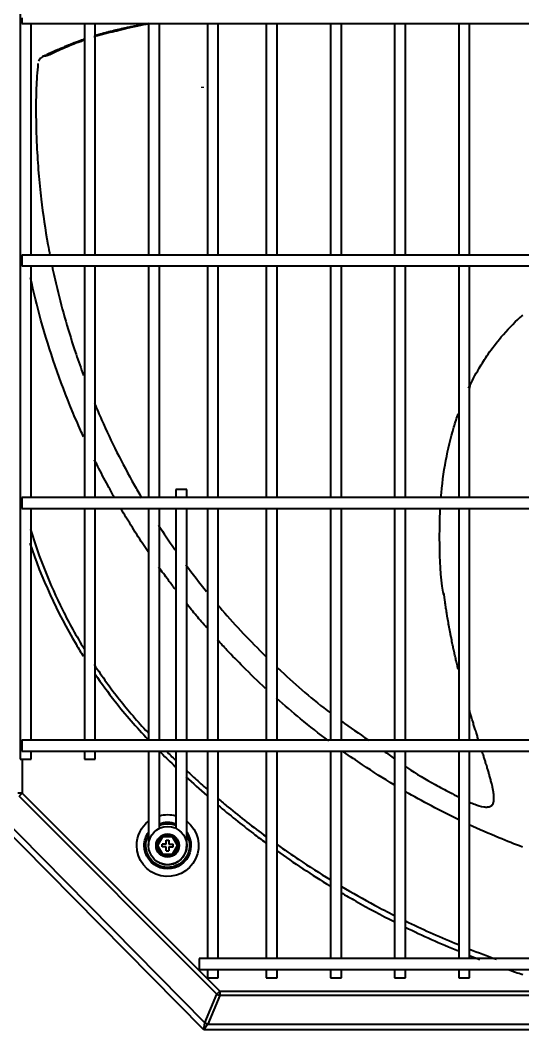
# Model space of a CAD drawing. Extents: x 58467 to 79089, y -33726 to -17391.
# Drawn here: x 72277.99 to 72296.4, y -20137.55 to -20100.6 of the extents above; entities that cross this region are included whole.
import ezdxf
from ezdxf.enums import TextEntityAlignment as Align

# ---------------------------------------------------------------- set-up
doc = ezdxf.new("R2010")
doc.units = 0
doc.header["$LTSCALE"] = 100
doc.linetypes.add('DASHDOT2', pattern=[0.5, 0.25, -0.125, 0, -0.125])
doc.layers.add('+ENTE-ST-DOSEME USTU KONDDRENAJ', color=110, linetype='DOSEMEUSTUKONDENSDRENAJ_LINE', lineweight=40)
doc.layers.add('BA_axis', color=5, linetype='DASHDOT2')
doc.styles.add('text1', font='arial.ttf', dxfattribs={"height": 20})
doc.linetypes.add('DOSEMEUSTUKONDENSDRENAJ_LINE', pattern='A,300,-40,["CD",Standard,S=15,R=0,X=-35,Y=-7.5],0', length=340)

# ---------------------------------------------------------------- blocks, each defined once
blk = doc.blocks.new('*U176')
blk.add_line((0, 0), (0, -696))
at = {"linetype": 'Continuous', "style": 'text1'}
blk.add_attdef('1', text='', height=40, dxfattribs=at).set_placement((0, 38), align=Align.MIDDLE)
blk = doc.blocks.new('AXIS')
at = {"layer": 'BA_axis', "xscale": -1, "rotation": 270}
blk.add_blockref('*U176', (4176.09, -32551.267), dxfattribs=at)
blk = doc.blocks.new('1 VE ZEMİN SAĞ')
at = {"color": 3}
for p, q in [((54065.797, -32783.34, -3.539), (54065.797, -32828.733, -3.539)), ((54065.854, -32801.597, -3.539), (54065.854, -32801.797, -3.539)), ((54065.854, -32801.797, -3.539), (54184.216, -32801.797, -3.539)), ((54066.197, -32810.276, -3.539), (54066.197, -32801.797, -3.539)), ((54068.146, -32801.797, -3.539), (54068.146, -32810.276, -3.539)), ((54068.546, -32810.276, -3.539), (54068.546, -32801.797, -3.539)), ((54070.496, -32801.797, -3.539), (54070.496, -32810.276, -3.539)), ((54070.896, -32810.276, -3.539), (54070.896, -32801.797, -3.539)), ((54072.653, -32801.798, -3.539), (54072.653, -32810.275, -3.539)), ((54073.053, -32810.275, -3.539), (54073.053, -32801.798, -3.539)), ((54074.809, -32801.798, -3.539), (54074.809, -32810.275, -3.539)), ((54075.209, -32810.275, -3.539), (54075.209, -32801.798, -3.539)), ((54077.159, -32801.798, -3.539), (54077.159, -32810.275, -3.539)), ((54077.559, -32810.275, -3.539), (54077.559, -32801.798, -3.539)), ((54079.508, -32801.798, -3.539), (54079.508, -32810.275, -3.539)), ((54079.908, -32810.275, -3.539), (54079.908, -32801.798, -3.539)), ((54081.858, -32801.798, -3.539), (54081.858, -32810.275, -3.539)), ((54082.258, -32810.275, -3.539), (54082.258, -32801.798, -3.539)), ((54184.216, -32810.276, -3.539), (54065.854, -32810.276, -3.539)), ((54065.854, -32810.276, -3.539), (54065.854, -32810.476, -3.539)), ((54065.854, -32810.476, -3.539), (54065.854, -32810.676, -3.539)), ((54065.854, -32810.676, -3.539), (54184.216, -32810.676, -3.539)), ((54066.197, -32819.154, -3.539), (54066.197, -32810.675, -3.539)), ((54068.146, -32810.675, -3.539), (54068.146, -32819.154, -3.539)), ((54068.546, -32819.154, -3.539), (54068.546, -32810.675, -3.539)), ((54070.496, -32810.676, -3.539), (54070.496, -32819.154, -3.539)), ((54070.896, -32819.154, -3.539), (54070.896, -32810.676, -3.539)), ((54072.653, -32810.675, -3.539), (54072.653, -32819.154, -3.539)), ((54073.053, -32819.154, -3.539), (54073.053, -32810.675, -3.539)), ((54074.809, -32810.675, -3.539), (54074.809, -32819.154, -3.539)), ((54075.209, -32819.154, -3.539), (54075.209, -32810.675, -3.539)), ((54077.159, -32810.675, -3.539), (54077.159, -32819.154, -3.539)), ((54077.559, -32819.154, -3.539), (54077.559, -32810.675, -3.539)), ((54079.508, -32810.675, -3.539), (54079.508, -32819.154, -3.539)), ((54079.908, -32819.154, -3.539), (54079.908, -32810.675, -3.539)), ((54081.858, -32810.675, -3.539), (54081.858, -32819.154, -3.539)), ((54082.258, -32819.154, -3.539), (54082.258, -32810.675, -3.539)), ((54071.496, -32818.855, -3.539), (54071.496, -32819.154, -3.539)), ((54071.896, -32818.855, -3.539), (54071.496, -32818.855, -3.539)), ((54071.896, -32819.154, -3.539), (54071.896, -32818.855, -3.539)), ((54184.216, -32819.154, -3.539), (54065.854, -32819.154, -3.539)), ((54065.854, -32819.154, -3.539), (54065.854, -32819.354, -3.539)), ((54065.854, -32819.354, -3.539), (54065.854, -32819.554, -3.539)), ((54065.854, -32819.554, -3.539), (54184.216, -32819.554, -3.539)), ((54066.197, -32828.033, -3.539), (54066.197, -32819.554, -3.539)), ((54068.146, -32819.554, -3.539), (54068.146, -32828.033, -3.539)), ((54068.546, -32828.033, -3.539), (54068.546, -32819.554, -3.539)), ((54070.496, -32819.554, -3.539), (54070.496, -32828.033, -3.539)), ((54070.896, -32828.033, -3.539), (54070.896, -32819.554, -3.539)), ((54071.496, -32819.555, -3.539), (54071.496, -32828.033, -3.539)), ((54071.895, -32828.033, -3.539), (54071.896, -32819.555, -3.539)), ((54072.653, -32819.554, -3.539), (54072.653, -32828.033, -3.539)), ((54073.053, -32828.033, -3.539), (54073.053, -32819.554, -3.539)), ((54074.809, -32819.554, -3.539), (54074.809, -32828.033, -3.539)), ((54075.209, -32828.033, -3.539), (54075.209, -32819.554, -3.539)), ((54077.159, -32819.554, -3.539), (54077.159, -32828.033, -3.539)), ((54077.559, -32828.033, -3.539), (54077.559, -32819.554, -3.539)), ((54079.508, -32819.554, -3.539), (54079.508, -32828.033, -3.539)), ((54079.908, -32828.033, -3.539), (54079.908, -32819.554, -3.539)), ((54081.858, -32819.554, -3.539), (54081.858, -32828.033, -3.539)), ((54082.258, -32828.033, -3.539), (54082.258, -32819.554, -3.539)), ((54184.216, -32828.033, -3.539), (54065.854, -32828.033, -3.539)), ((54065.854, -32828.033, -3.539), (54065.854, -32828.233, -3.539)), ((54065.854, -32828.233, -3.539), (54065.854, -32828.433, -3.539)), ((54065.854, -32828.433, -3.539), (54184.216, -32828.433, -3.539)), ((54066.197, -32828.733, -3.539), (54066.197, -32828.433, -3.539)), ((54068.146, -32828.433, -3.539), (54068.146, -32828.733, -3.539)), ((54068.546, -32828.733, -3.539), (54068.546, -32828.433, -3.539)), ((54070.496, -32828.433, -3.539), (54070.496, -32829.567, -3.539)), ((54070.896, -32829.567, -3.539), (54070.896, -32828.433, -3.539)), ((54071.496, -32828.433, -3.539), (54071.496, -32829.567, -3.539)), ((54071.895, -32829.567, -3.539), (54071.895, -32828.433, -3.539)), ((54072.653, -32828.433, -3.539), (54072.653, -32836.032, -3.539)), ((54073.053, -32836.032, -3.539), (54073.053, -32828.433, -3.539)), ((54074.809, -32828.433, -3.539), (54074.809, -32836.032, -3.539)), ((54075.209, -32836.032, -3.539), (54075.209, -32828.433, -3.539)), ((54077.159, -32828.433, -3.539), (54077.159, -32836.032, -3.539)), ((54077.559, -32836.032, -3.539), (54077.559, -32828.433, -3.539)), ((54079.508, -32828.433, -3.539), (54079.508, -32836.032, -3.539)), ((54079.908, -32836.032, -3.539), (54079.908, -32828.433, -3.539)), ((54081.858, -32828.433, -3.539), (54081.858, -32836.032, -3.539)), ((54082.258, -32836.032, -3.539), (54082.258, -32828.433, -3.539)), ((54065.797, -32828.733, -3.539), (54066.197, -32828.733, -3.539)), ((54065.866, -32828.733, -3.539), (54065.866, -32829.978, -3.539)), ((54068.146, -32828.733, -3.539), (54068.546, -32828.733, -3.539)), ((54070.496, -32829.567, -3.539), (54070.496, -32829.85, -3.539)), ((54070.896, -32829.85, -3.539), (54070.896, -32829.567, -3.539)), ((54071.496, -32829.567, -3.539), (54071.496, -32829.85, -3.539)), ((54071.895, -32829.85, -3.539), (54071.895, -32829.567, -3.539)), ((54065.866, -32829.978, -3.539), (54065.711, -32829.978, -3.539)), ((54065.866, -32829.978, -3.539), (54065.756, -32830.088, -3.539)), ((54065.866, -32829.978, -3.539), (54073.109, -32837.221, -3.539)), ((54070.496, -32829.85, -3.539), (54070.496, -32830.216, -3.539)), ((54070.496, -32829.891, -3.539), (54070.496, -32831.875, -3.539)), ((54070.496, -32829.891, -3.539), (54070.496, -32831.889, -3.539)), ((54070.896, -32830.216, -3.539), (54070.896, -32829.85, -3.539)), ((54070.896, -32831.259, -3.539), (54070.896, -32829.891, -3.539)), ((54071.496, -32829.85, -3.539), (54071.496, -32830.216, -3.539)), ((54071.895, -32830.216, -3.539), (54071.895, -32829.85, -3.539)), ((54071.895, -32829.85, -3.539), (54071.895, -32829.85, -3.539)), ((54072.999, -32837.331, -3.539), (54065.756, -32830.088, -3.539)), ((54071.496, -32830.216, -3.539), (54071.496, -32830.499, -3.539)), ((54071.895, -32830.216, -3.539), (54071.895, -32830.216, -3.539)), ((54071.895, -32830.499, -3.539), (54071.895, -32830.216, -3.539)), ((54072.523, -32838.636, -3.539), (54064.542, -32830.565, -3.539)), ((54064.799, -32830.522, -3.539), (54072.565, -32838.378, -3.539)), ((54071.496, -32830.499, -3.539), (54071.496, -32831.259, -3.539)), ((54071.895, -32831.875, -3.539), (54071.895, -32830.499, -3.539)), ((54070.771, -32831.892, -3.539), (54070.983, -32831.523, -3.539)), ((54070.983, -32831.523, -3.539), (54071.408, -32831.523, -3.539)), ((54070.983, -32831.523, -3.539), (54071.012, -32831.573, -3.539)), ((54071.379, -32831.573, -3.539), (54071.408, -32831.523, -3.539)), ((54071.408, -32831.523, -3.539), (54071.621, -32831.892, -3.539)), ((54070.983, -32832.26, -3.539), (54070.771, -32831.892, -3.539)), ((54070.771, -32831.892, -3.539), (54070.829, -32831.892, -3.539)), ((54071.012, -32831.573, -3.539), (54070.829, -32831.892, -3.539)), ((54070.829, -32831.892, -3.539), (54071.012, -32832.21, -3.539)), ((54071.146, -32831.842, -3.539), (54070.996, -32831.842, -3.539)), ((54070.996, -32831.941, -3.539), (54070.996, -32831.842, -3.539)), ((54071.379, -32831.573, -3.539), (54071.012, -32831.573, -3.539)), ((54071.146, -32831.692, -3.539), (54071.246, -32831.692, -3.539)), ((54071.146, -32831.842, -3.539), (54071.146, -32831.692, -3.539)), ((54071.246, -32831.692, -3.539), (54071.246, -32831.842, -3.539)), ((54071.246, -32831.842, -3.539), (54071.396, -32831.842, -3.539)), ((54071.563, -32831.892, -3.539), (54071.379, -32831.573, -3.539)), ((54071.379, -32832.21, -3.539), (54071.563, -32831.892, -3.539)), ((54071.396, -32831.941, -3.539), (54071.396, -32831.842, -3.539)), ((54071.621, -32831.892, -3.539), (54071.408, -32832.26, -3.539)), ((54071.563, -32831.892, -3.539), (54071.621, -32831.892, -3.539)), ((54070.983, -32832.26, -3.539), (54071.012, -32832.21, -3.539)), ((54071.408, -32832.26, -3.539), (54070.983, -32832.26, -3.539)), ((54071.146, -32831.941, -3.539), (54070.996, -32831.941, -3.539)), ((54071.012, -32832.21, -3.539), (54071.379, -32832.21, -3.539)), ((54071.146, -32832.091, -3.539), (54071.146, -32831.941, -3.539)), ((54071.146, -32832.091, -3.539), (54071.246, -32832.091, -3.539)), ((54071.246, -32831.941, -3.539), (54071.246, -32832.091, -3.539)), ((54071.246, -32831.941, -3.539), (54071.396, -32831.941, -3.539)), ((54071.379, -32832.21, -3.539), (54071.408, -32832.26, -3.539)), ((54177.808, -32836.032, -3.539), (54072.353, -32836.032, -3.539)), ((54072.353, -32836.032, -3.539), (54072.353, -32836.232, -3.539)), ((54072.353, -32836.232, -3.539), (54072.353, -32836.432, -3.539)), ((54072.353, -32836.432, -3.539), (54177.808, -32836.432, -3.539)), ((54072.653, -32836.432, -3.539), (54072.653, -32836.732, -3.539)), ((54073.053, -32836.732, -3.539), (54073.053, -32836.432, -3.539)), ((54074.809, -32836.432, -3.539), (54074.809, -32836.732, -3.539)), ((54075.209, -32836.732, -3.539), (54075.209, -32836.432, -3.539)), ((54077.159, -32836.432, -3.539), (54077.159, -32836.732, -3.539)), ((54077.559, -32836.732, -3.539), (54077.559, -32836.432, -3.539)), ((54079.508, -32836.432, -3.539), (54079.508, -32836.732, -3.539)), ((54079.908, -32836.732, -3.539), (54079.908, -32836.432, -3.539)), ((54081.858, -32836.432, -3.539), (54081.858, -32836.732, -3.539)), ((54082.258, -32836.732, -3.539), (54082.258, -32836.432, -3.539)), ((54072.653, -32836.732, -3.539), (54073.053, -32836.732, -3.539)), ((54074.809, -32836.732, -3.539), (54075.209, -32836.732, -3.539)), ((54077.159, -32836.732, -3.539), (54077.559, -32836.732, -3.539)), ((54079.508, -32836.732, -3.539), (54079.908, -32836.732, -3.539)), ((54081.858, -32836.732, -3.539), (54082.258, -32836.732, -3.539)), ((54072.565, -32838.378, -3.539), (54072.999, -32837.331, -3.539)), ((54073.109, -32837.376, -3.539), (54072.675, -32838.424, -3.539)), ((54073.109, -32837.221, -3.539), (54072.999, -32837.331, -3.539)), ((54073.109, -32837.221, -3.539), (54086.336, -32837.221, -3.539)), ((54073.109, -32837.221, -3.539), (54073.109, -32837.376, -3.539)), ((54086.985, -32837.376, -3.539), (54073.109, -32837.376, -3.539)), ((54072.523, -32838.636, -3.539), (54072.565, -32838.378, -3.539)), ((54072.675, -32838.424, -3.539), (54072.523, -32838.636, -3.539)), ((54072.675, -32838.424, -3.539), (54177.529, -32838.424, -3.539)), ((54177.681, -32838.636, -3.539), (54072.523, -32838.636, -3.539))]:
    blk.add_line(p, q, dxfattribs=at)
for radius in [0.7, 0.425, 0.425]:
    blk.add_circle((54071.196, -32831.892, -3.539), radius, dxfattribs=at)
at = {"color": 3, "extrusion": (0, 0, -1)}
for radius, start, end in [(1.133, 74.6494, 105.3451), (1.133, 128.1431, 0), (1.133, 0, 51.8512), (0.856, 69.5025, 110.4919), (0.8, 67.978, 112.0104), (0.856, 0, 35.1956), (0.856, 144.7874, 0), (0.8, 0, 28.9576), (0.8, 151.0199, 0)]:
    blk.add_arc((-54071.196, -32831.892, 3.539), radius, start, end, dxfattribs=at)
at = {"color": 3}
for centre in [(54073.109, -32837.221, -3.539), (54072.675, -32838.268, -3.539)]:
    blk.add_ellipse(centre, major_axis=(0.203, -0.084), ratio=0.678598, start_param=4.438375, end_param=4.986403, dxfattribs=at)
for points, knots in [([(54070.492, -32801.814, -3.539), (54070.426, -32801.827, -3.539), (54070.211, -32801.873, -3.539), (54070, -32801.912, -3.539), (54069.649, -32801.989, -3.539), (54069.445, -32802.053, -3.539), (54069.208, -32802.104, -3.539), (54069.028, -32802.144, -3.539), (54068.846, -32802.191, -3.539), (54068.699, -32802.234, -3.539), (54068.604, -32802.262, -3.539), (54068.544, -32802.28, -3.539), (54068.513, -32802.29, -3.539), (54068.497, -32802.295, -3.539)], [0, 0, 0, 0, 0.098734, 0.346332, 0.396322, 0.571696, 0.645977, 0.72631, 0.812723, 0.903867, 0.955533, 0.977657, 1, 1, 1, 1]), ([(54070.49, -32801.805, -3.539), (54070.467, -32801.809, -3.539), (54070.389, -32801.823, -3.539), (54070.284, -32801.843, -3.539), (54070.147, -32801.869, -3.539), (54070.038, -32801.89, -3.539), (54069.903, -32801.917, -3.539), (54069.795, -32801.939, -3.539), (54069.675, -32801.965, -3.539), (54069.569, -32801.988, -3.539), (54069.45, -32802.015, -3.539), (54069.331, -32802.042, -3.539), (54069.226, -32802.067, -3.539), (54069.121, -32802.093, -3.539), (54069.017, -32802.119, -3.539), (54068.914, -32802.146, -3.539), (54068.812, -32802.174, -3.539), (54068.712, -32802.202, -3.539), (54068.619, -32802.228, -3.539), (54068.565, -32802.245, -3.539), (54068.546, -32802.25, -3.539)], [0, 0, 0, 0, 0.032531, 0.11396, 0.154675, 0.236104, 0.276818, 0.358248, 0.398962, 0.460034, 0.521106, 0.582177, 0.643249, 0.683964, 0.745036, 0.806107, 0.846822, 0.907894, 0.968965, 1, 1, 1, 1]), ([(54068.147, -32802.413, -3.539), (54068.095, -32802.431, -3.539), (54067.837, -32802.524, -3.539), (54067.495, -32802.663, -3.539), (54067.137, -32802.819, -3.539), (54066.958, -32802.909, -3.539), (54066.846, -32802.962, -3.539), (54066.759, -32802.994, -3.539), (54066.666, -32803.003, -3.539), (54066.621, -32803.011, -3.539), (54066.602, -32803.014, -3.539)], [0, 0, 0, 0, 0.085996, 0.432677, 0.579521, 0.710147, 0.777201, 0.826739, 0.904569, 1, 1, 1, 1]), ([(54068.146, -32802.379, -3.539), (54068.119, -32802.388, -3.539), (54068.057, -32802.41, -3.539), (54067.973, -32802.44, -3.539), (54067.894, -32802.47, -3.539), (54067.816, -32802.499, -3.539), (54067.739, -32802.529, -3.539), (54067.653, -32802.563, -3.539), (54067.579, -32802.594, -3.539), (54067.506, -32802.623, -3.539), (54067.446, -32802.649, -3.539), (54067.385, -32802.674, -3.539), (54067.317, -32802.703, -3.539), (54067.251, -32802.731, -3.539), (54067.185, -32802.76, -3.539), (54067.134, -32802.782, -3.539), (54067.078, -32802.806, -3.539), (54067.033, -32802.826, -3.539), (54066.979, -32802.849, -3.539), (54066.938, -32802.867, -3.539), (54066.891, -32802.888, -3.539), (54066.849, -32802.906, -3.539), (54066.814, -32802.921, -3.539), (54066.777, -32802.938, -3.539), (54066.761, -32802.944, -3.539), (54066.756, -32802.947, -3.539)], [0, 0, 0, 0, 0.047147, 0.107974, 0.148526, 0.189077, 0.249904, 0.290456, 0.351283, 0.391834, 0.432386, 0.472937, 0.513489, 0.574316, 0.614867, 0.655419, 0.69597, 0.736522, 0.777073, 0.817625, 0.858176, 0.898727, 0.939279, 0.97983, 1, 1, 1, 1]), ([(54066.736, -32802.955, -3.539), (54066.704, -32802.973, -3.539), (54066.64, -32803.009, -3.539), (54066.566, -32803.049, -3.539), (54066.517, -32803.105, -3.539), (54066.483, -32803.156, -3.539), (54066.469, -32803.184, -3.539)], [0, 0, 0, 0, 0.181976, 0.413188, 0.708779, 1, 1, 1, 1]), ([(54066.448, -32803.27, -3.539), (54066.418, -32803.573, -3.539), (54066.375, -32804.165, -3.539), (54066.37, -32805.167, -3.539), (54066.393, -32806.2, -3.539), (54066.463, -32807.264, -3.539), (54066.584, -32808.469, -3.539), (54066.732, -32809.468, -3.539), (54066.859, -32810.149, -3.539), (54066.884, -32810.276, -3.539)], [0, 0, 0, 0, 0.125694, 0.246952, 0.424132, 0.567334, 0.705272, 0.945108, 1, 1, 1, 1]), ([(54066.964, -32810.675, -3.539), (54067.021, -32810.948, -3.539), (54067.262, -32812.022, -3.539), (54067.645, -32813.36, -3.539), (54068.022, -32814.425, -3.539), (54068.119, -32814.686, -3.539)], [0, 0, 0, 0, 0.204786, 0.80511, 1, 1, 1, 1]), ([(54068.117, -32816.93, -3.539), (54068.08, -32816.85, -3.539), (54067.938, -32816.535, -3.539), (54067.338, -32815.141, -3.539), (54066.699, -32813.284, -3.539), (54066.289, -32811.633, -3.539), (54066.176, -32811.116, -3.539)], [0, 0, 0, 0, 0.043362, 0.168663, 0.74173, 1, 1, 1, 1]), ([(54082.22, -32815.152, -3.539), (54082.337, -32814.903, -3.539), (54082.56, -32814.479, -3.539), (54082.958, -32813.851, -3.539), (54083.444, -32813.212, -3.539), (54083.89, -32812.75, -3.539), (54084.172, -32812.5, -3.539), (54084.203, -32812.473, -3.539)], [0, 0, 0, 0, 0.248237, 0.430741, 0.666692, 0.9639, 1, 1, 1, 1]), ([(54068.523, -32815.714, -3.539), (54068.605, -32815.912, -3.539), (54069.033, -32816.908, -3.539), (54069.608, -32818.059, -3.539), (54070.151, -32819.002, -3.539), (54070.243, -32819.159, -3.539)], [0, 0, 0, 0, 0.170646, 0.861893, 1, 1, 1, 1]), ([(54081.207, -32819.154, -3.539), (54081.244, -32818.699, -3.539), (54081.359, -32817.831, -3.539), (54081.602, -32816.806, -3.539), (54081.785, -32816.241, -3.539), (54081.843, -32816.076, -3.539)], [0, 0, 0, 0, 0.437836, 0.834264, 1, 1, 1, 1]), ([(54069.259, -32819.167, -3.539), (54069.188, -32819.041, -3.539), (54068.99, -32818.686, -3.539), (54068.744, -32818.221, -3.539), (54068.572, -32817.881, -3.539), (54068.52, -32817.775, -3.539)], [0, 0, 0, 0, 0.275017, 0.774969, 1, 1, 1, 1]), ([(54070.488, -32821.146, -3.539), (54070.42, -32821.046, -3.539), (54070.204, -32820.722, -3.539), (54069.869, -32820.199, -3.539), (54069.61, -32819.771, -3.539), (54069.492, -32819.571, -3.539)], [0, 0, 0, 0, 0.194465, 0.627386, 1, 1, 1, 1]), ([(54081.31, -32822.705, -3.539), (54081.304, -32822.675, -3.539), (54081.185, -32822.062, -3.539), (54081.153, -32821.004, -3.539), (54081.16, -32819.98, -3.539), (54081.182, -32819.554, -3.539)], [0, 0, 0, 0, 0.028763, 0.596266, 1, 1, 1, 1]), ([(54066.172, -32820.32, -3.539), (54066.176, -32820.334, -3.539), (54066.181, -32820.348, -3.539), (54066.489, -32821.353, -3.539), (54066.882, -32822.337, -3.539), (54067.591, -32823.754, -3.539), (54067.855, -32824.229, -3.539), (54068.139, -32824.693, -3.539)], [0, 0, 0, 0, 0.009339, 0.009339, 0.659059, 0.659059, 1, 1, 1, 1]), ([(54070.863, -32820.164, -3.539), (54071.049, -32820.451, -3.539), (54071.257, -32820.761, -3.539), (54071.473, -32821.069, -3.539), (54071.491, -32821.094, -3.539)], [0, 0, 0, 0, 0.918999, 1, 1, 1, 1]), ([(54066.147, -32820.825, -3.539), (54066.581, -32822.117, -3.539), (54067.147, -32823.35, -3.539), (54067.929, -32824.671, -3.539), (54068.019, -32824.817, -3.539), (54068.11, -32824.962, -3.539)], [0, 0, 0, 0, 0.888688, 0.888688, 1, 1, 1, 1]), ([(54071.471, -32822.507, -3.539), (54071.388, -32822.399, -3.539), (54071.185, -32822.131, -3.539), (54070.987, -32821.859, -3.539), (54070.872, -32821.697, -3.539)], [0, 0, 0, 0, 0.406175, 1, 1, 1, 1]), ([(54081.842, -32825.445, -3.539), (54081.834, -32825.414, -3.539), (54081.812, -32825.325, -3.539), (54081.777, -32825.179, -3.539), (54081.737, -32825.005, -3.539), (54081.698, -32824.832, -3.539), (54081.66, -32824.659, -3.539), (54081.619, -32824.467, -3.539), (54081.584, -32824.294, -3.539), (54081.546, -32824.101, -3.539), (54081.517, -32823.945, -3.539), (54081.482, -32823.751, -3.539), (54081.451, -32823.575, -3.539), (54081.419, -32823.378, -3.539), (54081.391, -32823.198, -3.539), (54081.364, -32823.017, -3.539), (54081.339, -32822.834, -3.539), (54081.324, -32822.713, -3.539), (54081.316, -32822.653, -3.539)], [0, 0, 0, 0, 0.034815, 0.097756, 0.160698, 0.223639, 0.28658, 0.349522, 0.433443, 0.475404, 0.559326, 0.601287, 0.685208, 0.74815, 0.811091, 0.874032, 0.936973, 1, 1, 1, 1]), ([(54072.63, -32823.922, -3.539), (54072.502, -32823.776, -3.539), (54072.251, -32823.483, -3.539), (54072.007, -32823.185, -3.539), (54071.886, -32823.035, -3.539)], [0, 0, 0, 0, 0.502284, 1, 1, 1, 1]), ([(54073.042, -32823.095, -3.539), (54073.092, -32823.154, -3.539), (54073.64, -32823.791, -3.539), (54074.224, -32824.41, -3.539), (54074.781, -32824.958, -3.539)], [0, 0, 0, 0, 0.092857, 1, 1, 1, 1]), ([(54073.962, -32825.348, -3.539), (54073.763, -32825.145, -3.539), (54073.446, -32824.823, -3.539), (54073.14, -32824.492, -3.539), (54073.026, -32824.367, -3.539)], [0, 0, 0, 0, 0.627651, 1, 1, 1, 1]), ([(54068.503, -32825.264, -3.539), (54068.651, -32825.486, -3.539), (54068.803, -32825.705, -3.539), (54069.266, -32826.342, -3.539), (54069.589, -32826.751, -3.539), (54070.102, -32827.348, -3.539), (54070.278, -32827.543, -3.539), (54070.467, -32827.745, -3.539), (54070.476, -32827.755, -3.539), (54070.486, -32827.766, -3.539)], [0, 0, 0, 0, 0.252174, 0.252174, 0.74207, 0.74207, 0.987018, 0.987018, 1, 1, 1, 1]), ([(54068.542, -32825.619, -3.539), (54068.775, -32825.959, -3.539), (54069.018, -32826.291, -3.539), (54069.652, -32827.099, -3.539), (54070.055, -32827.565, -3.539), (54070.48, -32828.013, -3.539)], [0, 0, 0, 0, 0.39962, 0.39962, 1, 1, 1, 1]), ([(54075.2, -32825.361, -3.539), (54075.248, -32825.407, -3.539), (54075.868, -32825.99, -3.539), (54076.519, -32826.556, -3.539), (54077.156, -32827.039, -3.539)], [0, 0, 0, 0, 0.077831, 1, 1, 1, 1]), ([(54077.096, -32828.061, -3.539), (54076.745, -32827.799, -3.539), (54076.4, -32827.528, -3.539), (54075.765, -32827.007, -3.539), (54075.473, -32826.758, -3.539), (54075.186, -32826.503, -3.539)], [0, 0, 0, 0, 0.533334, 0.533334, 1, 1, 1, 1]), ([(54082.586, -32828.034, -3.539), (54082.586, -32828.034, -3.539), (54082.571, -32827.987, -3.539), (54082.54, -32827.891, -3.539), (54082.5, -32827.761, -3.539), (54082.458, -32827.629, -3.539), (54082.417, -32827.494, -3.539), (54082.375, -32827.358, -3.539), (54082.333, -32827.22, -3.539), (54082.293, -32827.087, -3.539), (54082.263, -32826.988, -3.539), (54082.249, -32826.941, -3.539)], [0, 0, 0, 0, 0.000305, 0.138428, 0.276551, 0.368633, 0.506756, 0.644879, 0.736961, 0.875084, 1, 1, 1, 1]), ([(54079.491, -32829.67, -3.539), (54079.1, -32829.435, -3.539), (54078.716, -32829.191, -3.539), (54078.102, -32828.781, -3.539), (54077.87, -32828.621, -3.539), (54077.64, -32828.457, -3.539)], [0, 0, 0, 0, 0.617576, 0.617576, 1, 1, 1, 1]), ([(54083.129, -32830.323, -3.539), (54083.134, -32830.308, -3.539), (54083.14, -32830.282, -3.539), (54083.145, -32830.252, -3.539), (54083.149, -32830.207, -3.539), (54083.15, -32830.17, -3.539), (54083.15, -32830.126, -3.539), (54083.147, -32830.075, -3.539), (54083.143, -32830.03, -3.539), (54083.135, -32829.97, -3.539), (54083.127, -32829.918, -3.539), (54083.116, -32829.854, -3.539), (54083.104, -32829.794, -3.539), (54083.087, -32829.718, -3.539), (54083.069, -32829.639, -3.539), (54083.049, -32829.558, -3.539), (54083.03, -32829.485, -3.539), (54083.01, -32829.412, -3.539), (54082.985, -32829.324, -3.539), (54082.959, -32829.233, -3.539), (54082.928, -32829.126, -3.539), (54082.899, -32829.031, -3.539), (54082.869, -32828.934, -3.539), (54082.839, -32828.835, -3.539), (54082.803, -32828.72, -3.539), (54082.766, -32828.602, -3.539), (54082.734, -32828.502, -3.539), (54082.717, -32828.447, -3.539), (54082.709, -32828.422, -3.539)], [0, 0, 0, 0, 0.051203, 0.085927, 0.120651, 0.155375, 0.190098, 0.224822, 0.259546, 0.29427, 0.328994, 0.363718, 0.398442, 0.433165, 0.485251, 0.519975, 0.554699, 0.589423, 0.624147, 0.676233, 0.710956, 0.763042, 0.797766, 0.83249, 0.884576, 0.936662, 0.971386, 1, 1, 1, 1]), ([(54071.877, -32829.139, -3.539), (54071.98, -32829.235, -3.539), (54072.084, -32829.33, -3.539), (54072.338, -32829.561, -3.539), (54072.49, -32829.696, -3.539), (54072.642, -32829.829, -3.539)], [0, 0, 0, 0, 0.410399, 0.410399, 1, 1, 1, 1]), ([(54079.907, -32828.998, -3.539), (54079.931, -32829.015, -3.539), (54080.28, -32829.251, -3.539), (54080.822, -32829.575, -3.539), (54081.459, -32829.91, -3.539), (54081.749, -32830.057, -3.539), (54081.855, -32830.11, -3.539)], [0, 0, 0, 0, 0.039319, 0.566519, 0.843939, 1, 1, 1, 1]), ([(54073.037, -32830.412, -3.539), (54073.462, -32830.77, -3.539), (54073.895, -32831.117, -3.539), (54074.485, -32831.566, -3.539), (54074.633, -32831.677, -3.539), (54074.783, -32831.787, -3.539)], [0, 0, 0, 0, 0.749906, 0.749906, 1, 1, 1, 1]), ([(54073.052, -32830.181, -3.539), (54073.172, -32830.283, -3.539), (54073.293, -32830.384, -3.539), (54073.867, -32830.856, -3.539), (54074.329, -32831.215, -3.539), (54074.8, -32831.561, -3.539)], [0, 0, 0, 0, 0.211709, 0.211709, 1, 1, 1, 1]), ([(54082.256, -32830.302, -3.539), (54082.319, -32830.33, -3.539), (54082.488, -32830.403, -3.539), (54082.711, -32830.477, -3.539), (54082.914, -32830.486, -3.539), (54083.005, -32830.462, -3.539), (54083.063, -32830.426, -3.539), (54083.107, -32830.381, -3.539), (54083.125, -32830.341, -3.539), (54083.133, -32830.31, -3.539)], [0, 0, 0, 0, 0.20564, 0.547118, 0.687895, 0.809193, 0.86101, 0.907117, 1, 1, 1, 1]), ([(54084.197, -32831.949, -3.539), (54083.905, -32831.839, -3.539), (54083.616, -32831.725, -3.539), (54082.964, -32831.455, -3.539), (54082.602, -32831.296, -3.539), (54082.244, -32831.13, -3.539)], [0, 0, 0, 0, 0.44095, 0.44095, 1, 1, 1, 1]), ([(54070.802, -32832.459, -3.539), (54070.817, -32832.473, -3.539), (54070.859, -32832.504, -3.539), (54070.951, -32832.552, -3.539), (54071.1, -32832.592, -3.539), (54071.308, -32832.596, -3.539), (54071.51, -32832.529, -3.539), (54071.674, -32832.412, -3.539), (54071.791, -32832.276, -3.539), (54071.875, -32832.097, -3.539), (54071.895, -32831.964, -3.539), (54071.896, -32831.892, -3.539)], [0, 0, 0, 0, 0.042244, 0.108681, 0.210744, 0.339451, 0.513473, 0.618017, 0.733965, 0.8613, 1, 1, 1, 1]), ([(54075.209, -32831.858, -3.539), (54075.471, -32832.045, -3.539), (54075.736, -32832.228, -3.539), (54076.381, -32832.659, -3.539), (54076.763, -32832.904, -3.539), (54077.15, -32833.14, -3.539)], [0, 0, 0, 0, 0.415669, 0.415669, 1, 1, 1, 1]), ([(54077.559, -32833.386, -3.539), (54077.959, -32833.623, -3.539), (54078.365, -32833.852, -3.539), (54079.016, -32834.2, -3.539), (54079.257, -32834.325, -3.539), (54079.5, -32834.448, -3.539)], [0, 0, 0, 0, 0.633211, 0.633211, 1, 1, 1, 1]), ([(54077.545, -32833.611, -3.539), (54077.724, -32833.717, -3.539), (54077.904, -32833.821, -3.539), (54078.55, -32834.187, -3.539), (54079.021, -32834.438, -3.539), (54079.496, -32834.678, -3.539)], [0, 0, 0, 0, 0.279714, 0.279714, 1, 1, 1, 1]), ([(54079.906, -32834.649, -3.539), (54080.504, -32834.94, -3.539), (54081.111, -32835.214, -3.539), (54081.764, -32835.484, -3.539), (54081.807, -32835.502, -3.539), (54081.849, -32835.519, -3.539)], [0, 0, 0, 0, 0.9348, 0.9348, 1, 1, 1, 1])]:
    blk.add_open_spline(points, degree=3, knots=knots, dxfattribs=at)
for points in [[(54082.253, -32815.163, -3.539), (54082.263, -32815.118, -3.539), (54082.272, -32815.072, -3.539), (54082.278, -32815.026, -3.539)], [(54071.868, -32821.616, -3.539), (54072.11, -32821.943, -3.539), (54072.362, -32822.268, -3.539), (54072.622, -32822.589, -3.539)], [(54074.786, -32826.14, -3.539), (54074.507, -32825.882, -3.539), (54074.234, -32825.62, -3.539), (54073.962, -32825.348, -3.539)], [(54077.551, -32827.331, -3.539), (54077.878, -32827.568, -3.539), (54078.213, -32827.798, -3.539), (54078.548, -32828.031, -3.539)], [(54070.893, -32828.434, -3.539), (54070.915, -32828.456, -3.539), (54070.937, -32828.478, -3.539), (54070.959, -32828.5, -3.539)], [(54070.959, -32828.5, -3.539), (54071.13, -32828.671, -3.539), (54071.302, -32828.839, -3.539), (54071.476, -32829.006, -3.539)], [(54071.147, -32828.438, -3.539), (54071.257, -32828.547, -3.539), (54071.369, -32828.657, -3.539), (54071.481, -32828.764, -3.539)], [(54079.116, -32828.433, -3.539), (54079.246, -32828.526, -3.539), (54079.375, -32828.621, -3.539), (54079.505, -32828.715, -3.539)], [(54071.868, -32829.376, -3.539), (54072.118, -32829.608, -3.539), (54072.371, -32829.836, -3.539), (54072.627, -32830.06, -3.539)], [(54081.843, -32830.941, -3.539), (54081.18, -32830.622, -3.539), (54080.529, -32830.277, -3.539), (54079.893, -32829.907, -3.539)], [(54075.185, -32832.078, -3.539), (54075.823, -32832.532, -3.539), (54076.478, -32832.964, -3.539), (54077.145, -32833.371, -3.539)], [(54079.896, -32834.876, -3.539), (54080.537, -32835.189, -3.539), (54081.188, -32835.48, -3.539), (54081.848, -32835.75, -3.539)], [(54082.247, -32835.911, -3.539), (54082.375, -32835.961, -3.539), (54082.503, -32836.011, -3.539), (54082.632, -32836.06, -3.539)], [(54082.254, -32835.682, -3.539), (54082.581, -32835.811, -3.539), (54082.911, -32835.935, -3.539), (54083.241, -32836.053, -3.539)], [(54083.67, -32836.434, -3.539), (54083.847, -32836.494, -3.539), (54084.023, -32836.553, -3.539), (54084.201, -32836.61, -3.539)]]:
    blk.add_open_spline(points, degree=3, dxfattribs=at)

msp = doc.modelspace()

# ---------------------------------------------------------------- block references
at = {"layer": '+ENTE-ST-DOSEME USTU KONDDRENAJ', "color": 3, "linetype": 'Continuous'}
msp.add_blockref('1 VE ZEMİN SAĞ', (18212.194, 12701.082), dxfattribs=at)
at = {"layer": 'BA_axis'}
msp.add_blockref('AXIS', (68546.932, 12448.205), dxfattribs=at)

doc.saveas('drawing.dxf')
